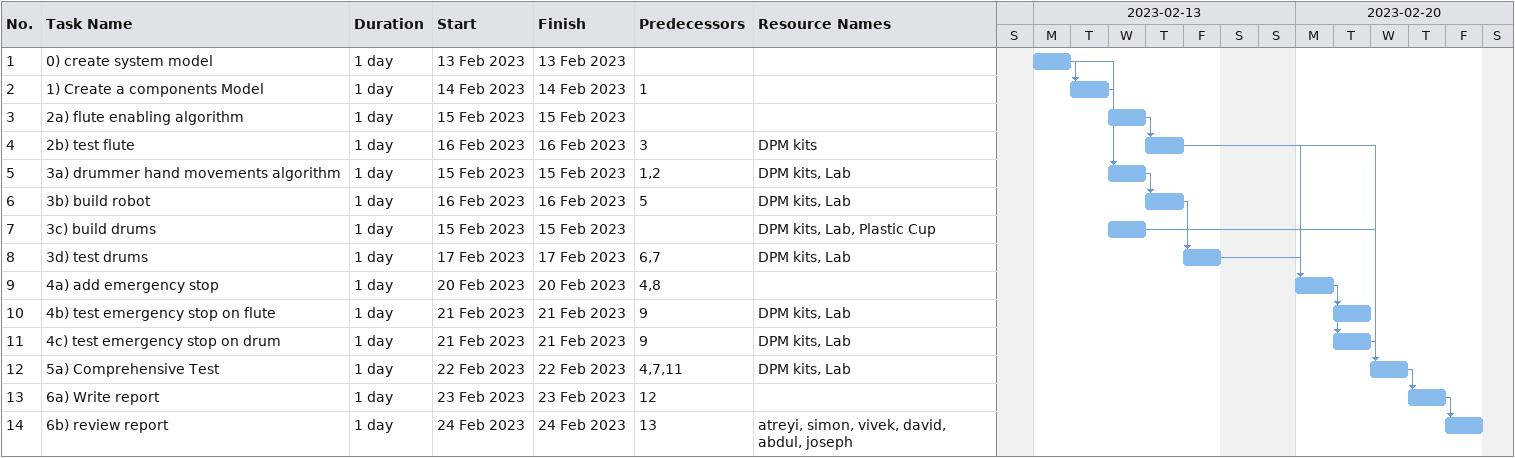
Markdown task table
| ID | Task | Duration | Start | Finish | Predecessors | Resources |
|---|---|---|---|---|---|---|
| 1 | 0) create system model | 1d | 2023-02-13 | 2023-02-13 |  |  |
| 2 | 1) Create a components Model | 1d | 2023-02-14 | 2023-02-14 | 1 |  |
| 3 | 2a) flute enabling algorithm | 1d | 2023-02-15 | 2023-02-15 |  |  |
| 4 | 2b) test flute | 1d | 2023-02-16 | 2023-02-16 | 3 | DPM kits |
| 5 | 3a) drummer hand movements algorithm | 1d | 2023-02-15 | 2023-02-15 | 1, 2 | DPM kits, Lab |
| 6 | 3b) build robot | 1d | 2023-02-16 | 2023-02-16 | 5 | DPM kits, Lab |
| 7 | 3c) build drums | 1d | 2023-02-15 | 2023-02-15 |  | DPM kits, Lab, Plastic Cup |
| 8 | 3d) test drums | 1d | 2023-02-17 | 2023-02-17 | 6, 7 | DPM kits, Lab |
| 9 | 4a) add emergency stop | 1d | 2023-02-20 | 2023-02-20 | 4, 8 |  |
| 10 | 4b) test emergency stop on flute | 1d | 2023-02-21 | 2023-02-21 | 9 | DPM kits, Lab |
| 11 | 4c) test emergency stop on drum | 1d | 2023-02-21 | 2023-02-21 | 9 | DPM kits, Lab |
| 12 | 5a) Comprehensive Test | 1d | 2023-02-22 | 2023-02-22 | 4, 7, 11 | DPM kits, Lab |
| 13 | 6a) Write report | 1d | 2023-02-23 | 2023-02-23 | 12 |  |
| 14 | 6b) review report | 1d | 2023-02-24 | 2023-02-24 | 13 | atreyi, simon, vivek, david, abdul, joseph |
